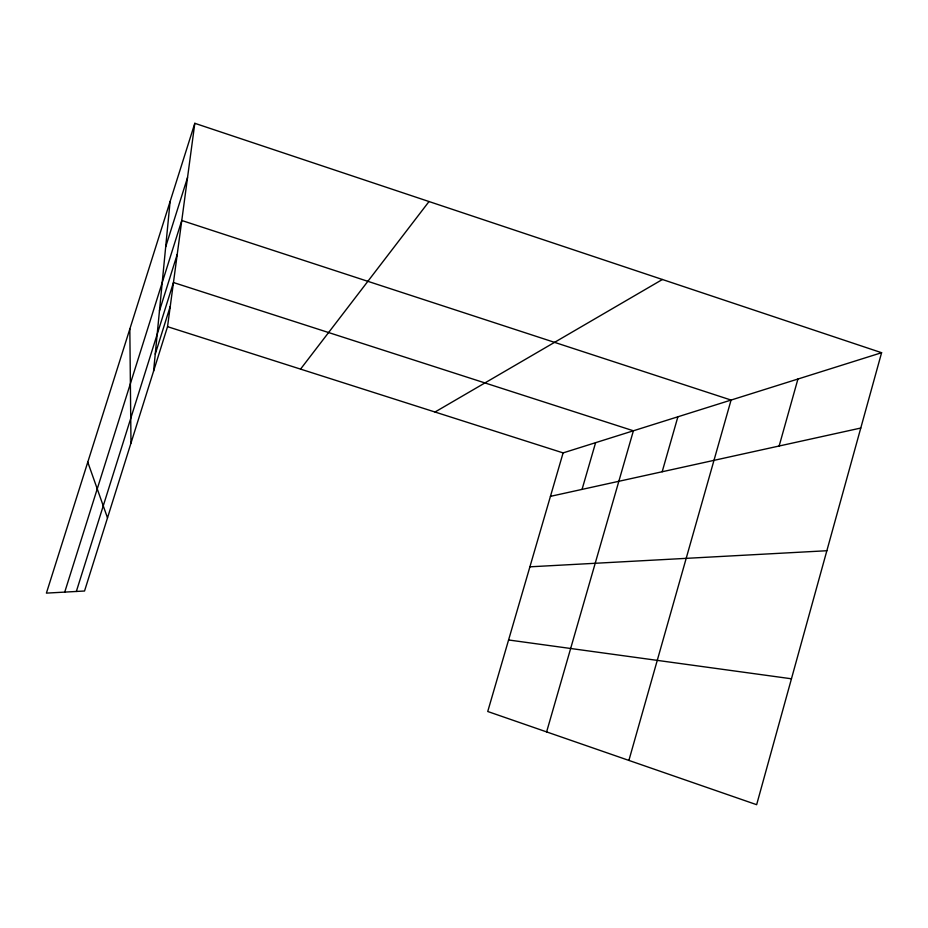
<?xml version="1.0" encoding="UTF-8"?>
<svg xmlns="http://www.w3.org/2000/svg" width="928" height="928" viewBox="0 0 928 928"><rect width="100%" height="100%" fill="white"/><g stroke="black" fill="none" stroke-linecap="round" stroke-linejoin="round"><path stroke-width="1.39" d="M153.596 371.072L170.102 201.527M194.81 123.308L46.4 593.12L84.541 591.008L167.539 326.668L194.81 123.308L881.6 352.71L756.645 804.692L487.734 711.498L563.11 452.899L881.6 352.71M779.149 445.997L797.929 379.03M628.894 760.415L731.078 400.061L181.772 220.493L64.728 592.11M662.174 471.76L677.892 416.788M546.615 731.902L633.395 430.789L173.455 282.53L76.34 591.461M582.053 489.392L595.602 442.679M155.243 354.136L170.265 306.31M165.694 246.825L187.526 177.573M159.454 310.868L177.236 254.376M300.556 369.112L429.026 201.538M435.023 412.02L662.406 279.49M550.443 496.352L860.778 428.04M529.9 566.822L826.86 550.733M508.579 639.972L791.456 678.786M167.539 326.668L563.11 452.899M87.777 462.132L107.509 517.882M129.827 328.999L130.987 443.097"/></g></svg>
